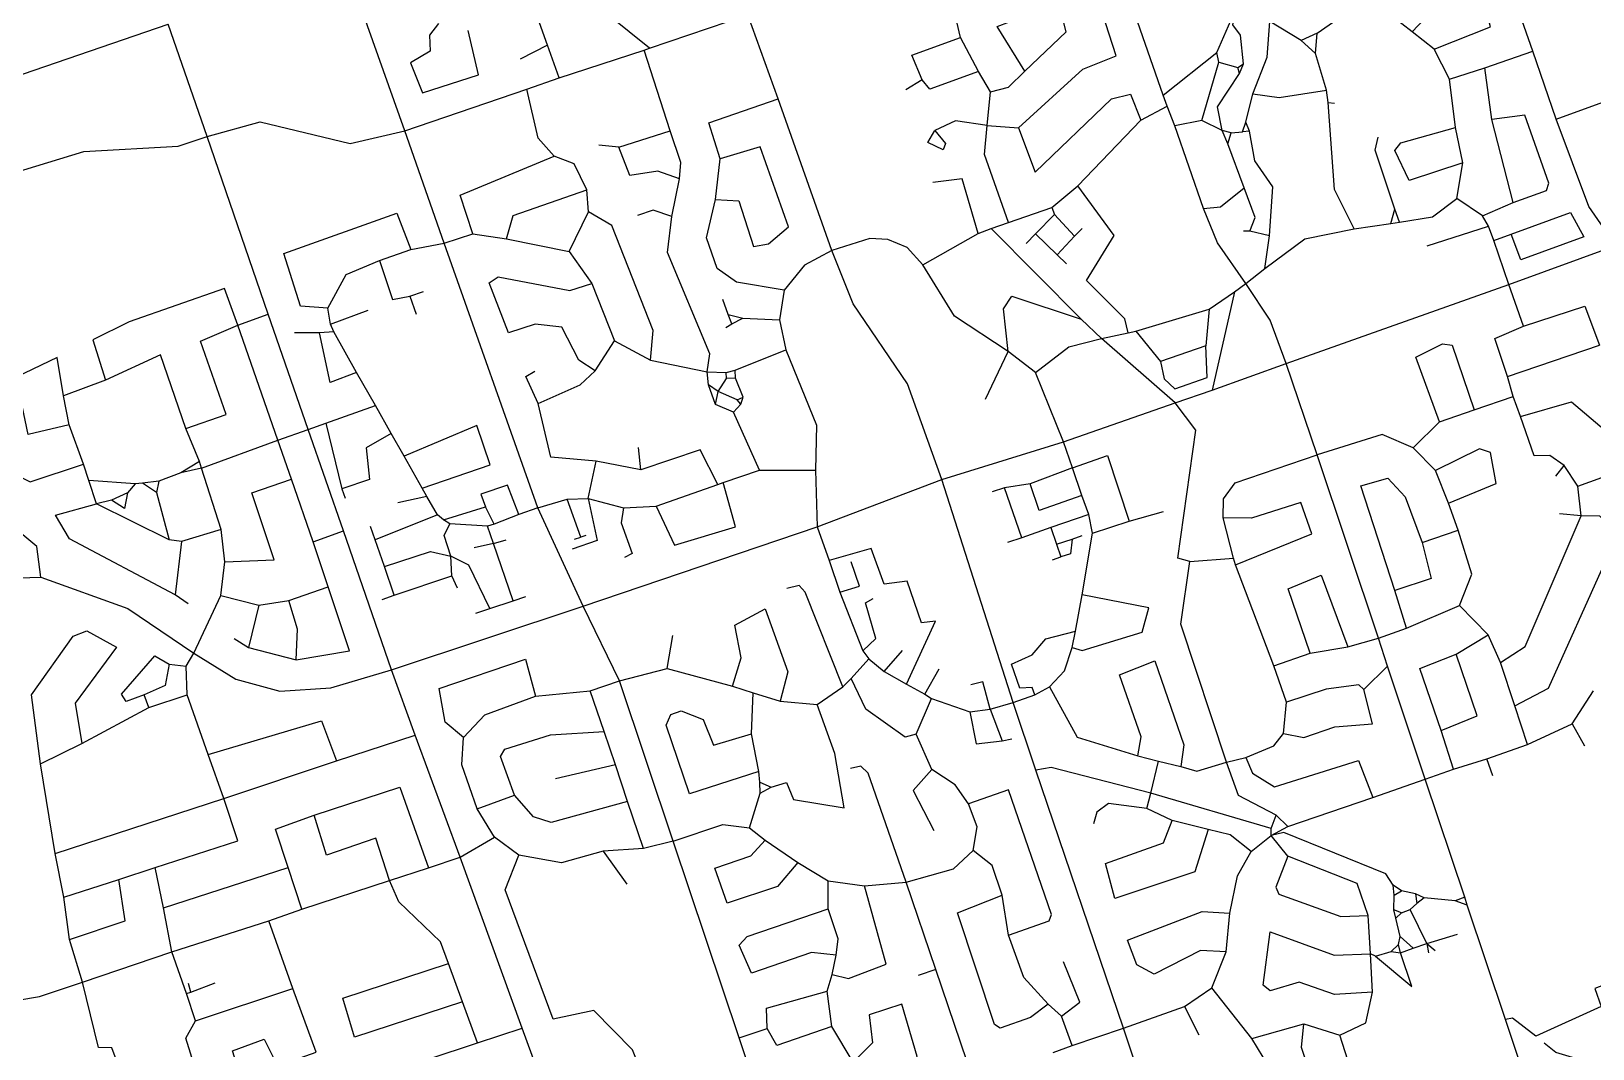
# Model space of a CAD drawing. Header units: metres. Extents: x 609554 to 651406, y 4826501 to 4857446.
# Drawn here: x 633423 to 636972, y 4849386 to 4851698 of the extents above; entities that cross this region are included whole.
import ezdxf

# ---------------------------------------------------------------- set-up
doc = ezdxf.new("R2010")
doc.units = ezdxf.units.M

msp = doc.modelspace()

# ---------------------------------------------------------------- linework, layer by layer
at = {"layer": 'ROADS'}
for points in [[(635534.8, 4851683.6), (635488.7, 4851881.8)], [(636835.4, 4851652.2), (636757.1, 4851877.5)], [(636346, 4851693.4), (636390.7, 4851724), (636397.3, 4851797.5), (636340.4, 4851850.6)], [(636561.9, 4851696.2), (636350.3, 4851860.7)], [(634272.3, 4851471.6), (634151.5, 4851812.5)], [(634828.5, 4851659), (634647.2, 4851805.6)], [(635681.2, 4851607.2), (635618.2, 4851708.1), (635758.7, 4851761.7)], [(635666.6, 4851478), (635813, 4851611.6), (635888.9, 4851642), (635840.9, 4851790.2)], [(635681.2, 4851607.2), (635775.3, 4851696), (635758.7, 4851761.7)], [(636611.4, 4851657.1), (636739.7, 4851707.5), (636721.9, 4851776.1), (636600.6, 4851737.9), (636561.9, 4851696.2)], [(634596.9, 4851665.7), (634567.3, 4851748.8)], [(634828.5, 4851659), (635052.2, 4851734.8)], [(635120.6, 4851544.1), (635052.2, 4851734.8)], [(635996, 4851552.5), (635932.2, 4851735.2)], [(636118, 4851649.7), (636160.2, 4851746)], [(636178.1, 4851623.4), (636171.5, 4851689), (636153.7, 4851712.5), (636160.2, 4851746)], [(636199.1, 4851555.4), (636231.9, 4851638.7), (636238.3, 4851720)], [(636309.1, 4851676.8), (636238.3, 4851720)], [(633295.9, 4851535), (633328, 4851574.6), (633734.4, 4851713.8)], [(633823.3, 4851458.5), (633734.4, 4851713.8)], [(634349.1, 4851715.1), (634328.1, 4851688.7), (634329.6, 4851652.7), (634285.5, 4851625.9), (634312.8, 4851557.4), (634440, 4851598.7), (634416.4, 4851699.3)], [(636346, 4851693.4), (636309.1, 4851676.8)], [(636341.7, 4851647.4), (636346, 4851693.4)], [(636611.4, 4851657.1), (636561.9, 4851696.2)], [(634596.9, 4851665.7), (634534.3, 4851634.4)], [(634623.1, 4851591.5), (634596.9, 4851665.7)], [(634623.1, 4851591.5), (634816.5, 4851655)], [(634816.5, 4851655), (634828.5, 4851659)], [(634875.4, 4851471.4), (634816.5, 4851655)], [(635447.8, 4851587), (635424.2, 4851643.6), (635534.8, 4851683.6)], [(635576.3, 4851606.3), (635534.8, 4851683.6)], [(635996, 4851552.5), (636118, 4851649.7)], [(636122.5, 4851627.7), (636118, 4851649.7)], [(636341.7, 4851647.4), (636309.1, 4851676.8)], [(636646.5, 4851588.8), (636611.4, 4851657.1)], [(636726.7, 4851614.2), (636835.4, 4851652.2)], [(636889.1, 4851498.1), (636835.4, 4851652.2)], [(636083.2, 4851495), (636122.5, 4851627.7)], [(636122.5, 4851627.7), (636165.4, 4851614.9)], [(636165.4, 4851614.9), (636178.1, 4851623.4)], [(636169.3, 4851601.8), (636165.4, 4851614.9)], [(636169.3, 4851601.8), (636178.1, 4851623.4)], [(636366.9, 4851564), (636341.7, 4851647.4)], [(636646.5, 4851588.8), (636726.7, 4851614.2)], [(636742.4, 4851496.8), (636726.7, 4851614.2)], [(634549.8, 4851566.4), (634623.1, 4851591.5)], [(635447.8, 4851587), (635410.6, 4851564.6)], [(635576.3, 4851606.3), (635465.1, 4851566.3), (635447.8, 4851587)], [(635603.1, 4851559.8), (635576.3, 4851606.3)], [(635603.1, 4851559.8), (635644.1, 4851570.6), (635681.2, 4851607.2)], [(636130, 4851472.1), (636119.1, 4851526.2), (636169.3, 4851601.8)], [(636660.2, 4851478.6), (636646.5, 4851588.8)], [(634272.3, 4851471.6), (634549.8, 4851566.4)], [(634611.9, 4851413.8), (634575.1, 4851455.1), (634549.8, 4851566.4)], [(634989, 4851407.7), (634962.9, 4851489.2), (635120.6, 4851544.1)], [(635242.5, 4851199.2), (635120.6, 4851544.1)], [(635596, 4851483.7), (635603.1, 4851559.8)], [(635666.6, 4851478), (635704.7, 4851377.6), (635878.6, 4851543.8), (635921.5, 4851554.6), (635944.8, 4851496)], [(636004.7, 4851527.1), (635996, 4851552.5)], [(636183.8, 4851491.3), (636199.1, 4851555.4)], [(636199.1, 4851555.4), (636259.4, 4851547.1), (636366.9, 4851564)], [(636370.8, 4851536.1), (636366.9, 4851564)], [(636889.1, 4851498.1), (637103.1, 4851575.8)], [(635944.8, 4851496), (636004.7, 4851527.1)], [(636022.1, 4851482.8), (636004.7, 4851527.1)], [(636370.8, 4851536.1), (636385.1, 4851534)], [(636429.7, 4851248.5), (636385.1, 4851337.8), (636370.8, 4851536.1)], [(636791.4, 4851308.5), (636867.2, 4851335.7), (636872.4, 4851352.8), (636817.5, 4851506.8), (636742.4, 4851496.8)], [(633823.3, 4851458.5), (633943.8, 4851491.7), (634148.5, 4851442.3), (634272.3, 4851471.6)], [(634361.9, 4851216.3), (634272.3, 4851471.6)], [(634758.5, 4851434.2), (634875.4, 4851471.4)], [(634896.3, 4851362.3), (634899.6, 4851399.6), (634875.4, 4851471.4)], [(635476.8, 4851472.5), (635501.1, 4851443), (635496, 4851427.9), (635460.7, 4851445.2), (635476.8, 4851472.5)], [(635596, 4851483.7), (635524, 4851494.4), (635476.8, 4851472.5)], [(635644.3, 4851263.5), (635589.9, 4851417.6), (635596, 4851483.7)], [(635596, 4851483.7), (635666.6, 4851478)], [(635801.7, 4851346.4), (635944.8, 4851496)], [(636083.2, 4851495), (636022.1, 4851482.8)], [(636087.6, 4851295.2), (636022.1, 4851482.8)], [(636130, 4851472.1), (636083.2, 4851495)], [(636142.6, 4851441.9), (636130, 4851472.1)], [(636150.3, 4851466.7), (636130, 4851472.1)], [(636176.1, 4851469), (636183.8, 4851491.3)], [(636191.8, 4851470.5), (636183.8, 4851491.3)], [(636676.5, 4851398.4), (636554.9, 4851358.8), (636522.3, 4851426.7), (636535.8, 4851444), (636660.2, 4851478.6)], [(636676.5, 4851398.4), (636660.2, 4851478.6)], [(636791.4, 4851308.5), (636742.4, 4851496.8)], [(637024.6, 4851210.6), (636963.1, 4851299.5), (636889.1, 4851498.1)], [(633379.2, 4851374.7), (633543, 4851424.4), (633757, 4851436.3), (633823.3, 4851458.5)], [(633961.9, 4851055.2), (633823.3, 4851458.5)], [(634758.5, 4851434.2), (634713.1, 4851438.6)], [(636142.6, 4851441.9), (636150.3, 4851466.7)], [(636179.5, 4851341.6), (636142.6, 4851441.9)], [(636150.3, 4851466.7), (636176.1, 4851469)], [(636191.8, 4851470.5), (636176.1, 4851469)], [(636237, 4851233.1), (636244.7, 4851344), (636204, 4851402.9), (636191.8, 4851470.5)], [(636522, 4851293.8), (636477.3, 4851427.5), (636484, 4851457.2)], [(634426.7, 4851237.4), (634398.1, 4851324.9), (634611.9, 4851413.8)], [(634686.3, 4851337.2), (634657.2, 4851396.6), (634611.9, 4851413.8)], [(634896.3, 4851362.3), (634847.7, 4851379.6), (634783.8, 4851370.3), (634758.5, 4851434.2)], [(634978.1, 4851315.4), (635031.7, 4851312.4), (635064.9, 4851209), (635098.8, 4851214.6), (635144.4, 4851253.5), (635079.8, 4851435.3), (634989, 4851407.7)], [(634978.1, 4851315.4), (634989, 4851407.7)], [(636663.2, 4851318), (636676.5, 4851398.4)], [(634503.4, 4851225.8), (634518.8, 4851279.1), (634686.3, 4851337.2)], [(634690.1, 4851287.2), (634686.3, 4851337.2)], [(634879.4, 4851277.1), (634896.3, 4851362.3)], [(635575, 4851238.3), (635538.7, 4851362.7), (635472.3, 4851354.3)], [(635742.4, 4851297.3), (635801.7, 4851346.4)], [(635916.4, 4851012.5), (635908.6, 4851044.3), (635821.3, 4851131.7), (635884.6, 4851233.9), (635801.7, 4851346.4)], [(636087.6, 4851295.2), (636125.9, 4851299.1), (636179.5, 4851341.6)], [(636192.8, 4851243.2), (636204.4, 4851274.9), (636179.5, 4851341.6)], [(633445.4, 4850457.8), (633435.8, 4850527.5), (633276.3, 4850659.6), (633207.2, 4850943.5), (633139.9, 4851321.8)], [(635134.5, 4851109.3), (635026.3, 4851127.3), (634982.5, 4851158.5), (634957.9, 4851228.1), (634978.1, 4851315.4)], [(635644.3, 4851263.5), (635742.4, 4851297.3)], [(635742.4, 4851297.3), (635748.4, 4851281)], [(636183.9, 4851124.3), (636118.9, 4851217.2), (636087.6, 4851295.2)], [(636513.4, 4851260.9), (636522, 4851293.8)], [(636532.7, 4851263.7), (636522, 4851293.8)], [(636532.7, 4851263.7), (636607.9, 4851276), (636663.2, 4851318)], [(636721.3, 4851278), (636663.2, 4851318)], [(636721.3, 4851278), (636791.4, 4851308.5)], [(634097.2, 4851068.4), (634035.4, 4851073.3), (633997.2, 4851192.6), (634254.5, 4851284.3), (634286, 4851201.9)], [(634645.8, 4851197.4), (634690.1, 4851287.2)], [(634830.3, 4850950.7), (634836.5, 4851017.9), (634742.6, 4851256.2), (634690.1, 4851287.2)], [(634879.4, 4851277.1), (634837, 4851291), (634801, 4851278.7)], [(634959.5, 4850924.3), (634965.5, 4850965.1), (634869.3, 4851194.7), (634879.4, 4851277.1)], [(635605.2, 4851249.5), (635644.3, 4851263.5)], [(635748.4, 4851281), (635705.5, 4851237.3)], [(635748.4, 4851281), (635794.5, 4851232.3)], [(636429.7, 4851248.5), (636513.4, 4851260.9)], [(636513.4, 4851260.9), (636532.7, 4851263.7)], [(636734.9, 4851254.5), (636721.3, 4851278)], [(636786.6, 4851236.8), (636921, 4851285.9), (636951.8, 4851230.6), (636808.2, 4851178.1), (636786.6, 4851236.8)], [(634361.9, 4851216.3), (634426.7, 4851237.4)], [(634426.7, 4851237.4), (634503.4, 4851225.8)], [(634503.4, 4851225.8), (634645.8, 4851197.4)], [(635449.6, 4851167), (635413.9, 4851206.4), (635370, 4851224.6), (635329.2, 4851226.8), (635242.5, 4851199.2)], [(635449.6, 4851167), (635575, 4851238.3)], [(635575, 4851238.3), (635605.2, 4851249.5)], [(635809.5, 4851043.6), (635605.2, 4851249.5)], [(635705.5, 4851237.3), (635684.1, 4851215.2)], [(635705.5, 4851237.3), (635754.7, 4851190.1)], [(635754.7, 4851190.1), (635794.5, 4851232.3)], [(635794.5, 4851232.3), (635811.6, 4851249.7)], [(636192.8, 4851243.2), (636178.3, 4851243.3)], [(636237, 4851233.1), (636192.8, 4851243.2)], [(636226.7, 4851158.7), (636317.9, 4851225.8), (636429.7, 4851248.5)], [(636226.7, 4851158.7), (636237, 4851233.1)], [(636595.5, 4851209.8), (636734.9, 4851254.5)], [(636746.9, 4851222), (636734.9, 4851254.5)], [(636746.9, 4851222), (636786.6, 4851236.8)], [(634215, 4851176.6), (634286, 4851201.9)], [(634286, 4851201.9), (634361.9, 4851216.3)], [(634575, 4850615), (634361.9, 4851216.3)], [(634645.8, 4851197.4), (634697, 4851124.3)], [(635242.5, 4851199.2), (635180.3, 4851166.1), (635134.5, 4851109.3)], [(635492.9, 4850679.7), (635415, 4850896.4), (635291, 4851078.1), (635242.5, 4851199.2)], [(635754.7, 4851190.1), (635775.7, 4851169.2)], [(636781, 4851122.2), (636746.9, 4851222)], [(636781, 4851122.2), (637024.6, 4851210.6)], [(634097.2, 4851068.4), (634139, 4851145.2), (634215, 4851176.6)], [(634215, 4851176.6), (634244.7, 4851088.1), (634283.9, 4851095.6)], [(635643.7, 4850970.5), (635521.3, 4851050.3), (635449.6, 4851167)], [(636183.9, 4851124.3), (636226.7, 4851158.7)], [(634705, 4850926.5), (634667.9, 4850950.8), (634629.2, 4851025.1), (634568.4, 4851032), (634507.9, 4851012.9), (634464, 4851126.1), (634484.4, 4851139.5), (634647.7, 4851108.4), (634697, 4851124.3)], [(634697, 4851124.3), (634749.2, 4850994.3)], [(636157.7, 4851105.5), (636183.9, 4851124.3)], [(636275, 4850943), (636239.1, 4851041.3), (636183.9, 4851124.3)], [(636275, 4850943), (636781, 4851122.2)], [(636814.4, 4851027.7), (636781, 4851122.2)], [(633892.5, 4851029.7), (633862.7, 4851113.3), (633645.7, 4851037.3), (633563.4, 4850996.4), (633592.3, 4850905.3)], [(634283.9, 4851095.6), (634314.7, 4851106.4)], [(634283.9, 4851095.6), (634297.8, 4851055.1)], [(635007.3, 4851054.2), (634994.8, 4851088.6)], [(635134.5, 4851109.3), (635123.7, 4851042.4)], [(635643.7, 4850970.5), (635633.1, 4851067.3), (635651.8, 4851096.1), (635809.5, 4851043.6)], [(636100.2, 4851066.2), (636157.7, 4851105.5)], [(636157.7, 4851105.5), (636107.2, 4850882)], [(633892.5, 4851029.7), (633961.9, 4851055.2)], [(634052.6, 4850792.6), (633961.9, 4851055.2)], [(634103.3, 4851032.5), (634097.2, 4851068.4)], [(634103.3, 4851032.5), (634189, 4851063.8)], [(635015.3, 4851032.7), (635007.3, 4851054.2)], [(635007.3, 4851054.2), (635040.3, 4851045.7)], [(635015.3, 4851032.7), (635040.3, 4851045.7)], [(635040.3, 4851045.7), (635123.7, 4851042.4)], [(635933.4, 4851016.2), (636100.2, 4851066.2)], [(636100.2, 4851066.2), (636093, 4850982.9)], [(636814.4, 4851027.7), (636954.1, 4851073.3), (636987.6, 4850984.9)], [(633775, 4850795.6), (633866.5, 4850826.8), (633807.7, 4850993.3), (633892.5, 4851029.7)], [(633984.1, 4850768.4), (633892.5, 4851029.7)], [(634078.5, 4851012.3), (634021.9, 4851012.8)], [(634110.9, 4851014.7), (634078.5, 4851012.3)], [(634162.5, 4850922.6), (634102.7, 4850899.8), (634078.5, 4851012.3)], [(634110.9, 4851014.7), (634103.3, 4851032.5)], [(634162.5, 4850922.6), (634110.9, 4851014.7)], [(635002, 4851024.8), (635015.3, 4851032.7)], [(635123.7, 4851042.4), (635138.2, 4850974.3)], [(635855.4, 4850999.5), (635809.5, 4851043.6)], [(635855.4, 4850999.5), (635916.4, 4851012.5)], [(635916.4, 4851012.5), (635933.4, 4851016.2)], [(635933.4, 4851016.2), (635989.6, 4850947.8)], [(636778.3, 4850913.1), (636749.4, 4850999.6), (636814.4, 4851027.7)], [(634705, 4850926.5), (634749.2, 4850994.3)], [(634749.2, 4850994.3), (634830.3, 4850950.7)], [(635023.4, 4850927.8), (635138.2, 4850974.3)], [(635138.2, 4850974.3), (635207.7, 4850802.6), (635205.4, 4850700.4)], [(635705.2, 4850922.6), (635781.2, 4850981), (635855.4, 4850999.5)], [(636023.3, 4850853.2), (635855.4, 4850999.5)], [(636093, 4850982.9), (635989.6, 4850947.8)], [(635989.6, 4850947.8), (635998.3, 4850908.1), (636021.9, 4850885.3), (636095.7, 4850910.8), (636093, 4850982.9)], [(636623.6, 4850810.3), (636569.9, 4850957.3), (636630.4, 4850987.4), (636652.6, 4850984.8), (636702.1, 4850837.7)], [(636778.3, 4850913.1), (636987.6, 4850984.9)], [(633496.5, 4850869.6), (633482, 4850956.4), (633389.3, 4850911.6)], [(633775, 4850795.6), (633717.4, 4850962.6), (633592.3, 4850905.3)], [(634830.3, 4850950.7), (634959.5, 4850924.3)], [(635592, 4850861.6), (635643.7, 4850970.5)], [(635705.2, 4850922.6), (635643.7, 4850970.5)], [(636107.2, 4850882), (636275, 4850943)], [(636345.5, 4850735.2), (636275, 4850943)], [(633389.3, 4850911.6), (633302.9, 4850869.5), (633336.4, 4850716.6), (633420.8, 4850673.8), (633541.8, 4850714.4)], [(633509.6, 4850803.8), (633416.1, 4850781.7), (633389.3, 4850911.6)], [(633592.3, 4850905.3), (633496.5, 4850869.6)], [(634205.9, 4850847.2), (634162.5, 4850922.6)], [(634575.7, 4850852.1), (634547, 4850913.6), (634567.6, 4850925.3)], [(634575.7, 4850852.1), (634670.5, 4850894.8), (634705, 4850926.5)], [(634962.2, 4850894.3), (634959.5, 4850924.3)], [(634959.5, 4850924.3), (635002.9, 4850922.8)], [(634984.7, 4850879), (635003.7, 4850908.6)], [(635002.9, 4850922.8), (635023.4, 4850927.8)], [(635003.7, 4850908.6), (635002.9, 4850922.8)], [(635024.1, 4850909.4), (635003.7, 4850908.6)], [(635024.1, 4850909.4), (635023.4, 4850927.8)], [(635041.2, 4850866.4), (635024.1, 4850909.4)], [(635769, 4850764.8), (635705.2, 4850922.6)], [(636791.3, 4850868.3), (636778.3, 4850913.1)], [(633509.6, 4850803.8), (633496.5, 4850869.6)], [(634984.7, 4850879), (634962.2, 4850894.3)], [(634978.2, 4850849.4), (634962.2, 4850894.3)], [(634978.2, 4850849.4), (634984.7, 4850879)], [(635027.6, 4850860.3), (634984.7, 4850879)], [(636023.3, 4850853.2), (636107.2, 4850882)], [(636702.1, 4850837.7), (636791.3, 4850868.3)], [(636807.9, 4850822.6), (636791.3, 4850868.3)], [(634092.7, 4850807.2), (634205.9, 4850847.2)], [(634241.2, 4850783.8), (634205.9, 4850847.2)], [(634707, 4850721.2), (634603.8, 4850730.1), (634575.7, 4850852.1)], [(635019.5, 4850832.4), (634978.2, 4850849.4)], [(635019.5, 4850832.4), (635035.7, 4850850.6)], [(635078.3, 4850700.3), (635019.5, 4850832.4)], [(635027.6, 4850860.3), (635041.2, 4850866.4)], [(635035.7, 4850850.6), (635027.6, 4850860.3)], [(635035.7, 4850850.6), (635041.2, 4850866.4)], [(635769, 4850764.8), (636023.3, 4850853.2)], [(636056.1, 4850493.5), (636029, 4850500.5), (636069.7, 4850791.6), (636023.3, 4850853.2)], [(636623.6, 4850810.3), (636702.1, 4850837.7)], [(636807.9, 4850822.6), (636923.4, 4850855.7), (636998, 4850793.1), (637090.4, 4850820.7)], [(633541.8, 4850714.4), (633509.6, 4850803.8)], [(634052.6, 4850792.6), (634092.7, 4850807.2)], [(634092.7, 4850807.2), (634129.5, 4850658.5)], [(634311.5, 4850659.6), (634466.3, 4850712.7), (634436.1, 4850801.7), (634270.5, 4850732.3)], [(636564.1, 4850751.2), (636623.6, 4850810.3)], [(636907.1, 4850711.4), (636874.2, 4850733.8), (636838.9, 4850733.2), (636807.9, 4850822.6)], [(633805.5, 4850720.2), (633775, 4850795.6)], [(633810.1, 4850705.3), (633984.1, 4850768.4)], [(633984.1, 4850768.4), (634052.6, 4850792.6)], [(634014.7, 4850679.9), (633984.1, 4850768.4)], [(634132.9, 4850562.6), (634052.6, 4850792.6)], [(634241.2, 4850783.8), (634184.8, 4850751.3), (634192.4, 4850679.7), (634129.5, 4850658.5)], [(634270.5, 4850732.3), (634241.2, 4850783.8)], [(635492.9, 4850679.7), (635769, 4850764.8)], [(635789.5, 4850705.7), (635769, 4850764.8)], [(636564.1, 4850751.2), (636493.1, 4850781.9), (636345.5, 4850735.2)], [(634311.5, 4850659.6), (634270.5, 4850732.3)], [(634808.6, 4850701.7), (634803.1, 4850752.4)], [(634983.6, 4850668.4), (634943.6, 4850746.8), (634808.6, 4850701.7)], [(635789.5, 4850705.7), (635869.5, 4850733.7), (635918.6, 4850584.9)], [(636132.3, 4850592.3), (636132.8, 4850635.4), (636159.3, 4850671.8), (636345.5, 4850735.2)], [(636485.1, 4850318.7), (636345.5, 4850735.2)], [(636614.8, 4850700), (636564.1, 4850751.2)], [(636644, 4850626), (636752.4, 4850670.6), (636739.9, 4850740.4), (636714.7, 4850748.9), (636614.8, 4850700)], [(636937.9, 4850664), (637120.6, 4850730.3)], [(633554.4, 4850677.2), (633541.8, 4850714.4)], [(633763.6, 4850694.3), (633713.6, 4850675.5)], [(633805.5, 4850720.2), (633763.6, 4850694.3)], [(633810.1, 4850705.3), (633763.6, 4850694.3)], [(633810.1, 4850705.3), (633805.5, 4850720.2)], [(633855.2, 4850566), (633810.1, 4850705.3)], [(634688.8, 4850636.2), (634707, 4850721.2)], [(634808.6, 4850701.7), (634707, 4850721.2)], [(634995.9, 4850672.4), (635078.3, 4850700.3)], [(635078.3, 4850700.3), (635205.4, 4850700.4)], [(635205.4, 4850700.4), (635209.6, 4850571.6)], [(635789.5, 4850705.7), (635693.7, 4850669.4)], [(635811, 4850642.9), (635789.5, 4850705.7)], [(636644, 4850626), (636614.8, 4850700)], [(636888.1, 4850687.2), (636907.1, 4850711.4)], [(636937.9, 4850664), (636907.1, 4850711.4)], [(633571.8, 4850624.4), (633554.4, 4850677.2)], [(633659.5, 4850669.7), (633554.4, 4850677.2)], [(633659.5, 4850669.7), (633642.2, 4850649.3)], [(633676.1, 4850671.2), (633659.5, 4850669.7)], [(633713.6, 4850675.5), (633676.1, 4850671.2)], [(633707.9, 4850650), (633676.1, 4850671.2)], [(633713.6, 4850675.5), (633707.9, 4850650)], [(633863.1, 4850492.2), (633975.1, 4850497.2), (633924.8, 4850648.9), (634014.7, 4850679.9)], [(634063.8, 4850537.8), (634014.7, 4850679.9)], [(634129.5, 4850658.5), (634136.8, 4850637.1)], [(634322.1, 4850640.7), (634311.5, 4850659.6)], [(634531.7, 4850599.7), (634505.7, 4850666.7), (634445.4, 4850646.1), (634455.9, 4850617.3)], [(634843.7, 4850619.2), (634885.4, 4850530.2), (635023.5, 4850572), (634995.9, 4850672.4)], [(634843.7, 4850619.2), (634983.6, 4850668.4)], [(634983.6, 4850668.4), (634995.9, 4850672.4)], [(635209.6, 4850571.6), (635492.9, 4850679.7)], [(635654.8, 4850172.6), (635492.9, 4850679.7)], [(635635, 4850660.3), (635607.3, 4850651.5)], [(635693.7, 4850669.4), (635635, 4850660.3)], [(635674.2, 4850546.8), (635635, 4850660.3)], [(635811, 4850642.9), (635714, 4850608.8), (635693.7, 4850669.4)], [(636521.9, 4850427.4), (636445, 4850665), (636506.1, 4850682.1), (636545.8, 4850639.8), (636584.5, 4850536.5)], [(636945.6, 4850597.1), (636937.9, 4850664)], [(633750.2, 4850417.1), (633510, 4850544.8), (633478.6, 4850598.2), (633571.8, 4850624.4)], [(633605.7, 4850632.1), (633571.8, 4850624.4)], [(633737, 4850542.1), (633571.8, 4850624.4)], [(633642.2, 4850649.3), (633605.7, 4850632.1)], [(633642.2, 4850649.3), (633635.7, 4850613.2), (633605.7, 4850632.1)], [(633707.9, 4850650), (633737, 4850542.1)], [(634322.1, 4850640.7), (634256.7, 4850626.3)], [(634346.7, 4850599.4), (634322.1, 4850640.7)], [(634575, 4850615), (634641.3, 4850635.1)], [(634641.3, 4850635.1), (634688.8, 4850636.2)], [(634672.5, 4850548.7), (634641.3, 4850635.1)], [(634688.8, 4850636.2), (634709.5, 4850540.8), (634652.7, 4850521.5)], [(634688.8, 4850636.2), (634769.4, 4850615)], [(635826.4, 4850600.1), (635811, 4850642.9)], [(636160.1, 4850485.8), (636333.9, 4850556), (636308.3, 4850627.5), (636196.3, 4850591.5), (636132.3, 4850592.3)], [(636666.3, 4850564), (636644, 4850626)], [(634346.7, 4850599.4), (634204.7, 4850542)], [(634360.1, 4850587.5), (634346.7, 4850599.4)], [(634360.1, 4850587.5), (634455.9, 4850617.3)], [(634374.7, 4850579), (634360.1, 4850587.5)], [(634475.1, 4850578.3), (634455.9, 4850617.3)], [(634531.7, 4850599.7), (634475.1, 4850578.3)], [(634575, 4850615), (634531.7, 4850599.7)], [(634677.5, 4850391.9), (634575, 4850615)], [(634769.4, 4850615), (634764, 4850581.3), (634788.9, 4850511.6), (634771.6, 4850502.3)], [(634769.4, 4850615), (634843.7, 4850619.2)], [(635826.4, 4850600.1), (635740.3, 4850570.1)], [(635835.1, 4850557.7), (635826.4, 4850600.1)], [(635835.1, 4850557.7), (635918.6, 4850584.9)], [(635918.6, 4850584.9), (635996.7, 4850606.4)], [(636155.8, 4850500.5), (636132.3, 4850592.3)], [(636762, 4850263.7), (636818.2, 4850299.7), (636945.6, 4850597.1)], [(636945.6, 4850597.1), (636896.4, 4850601.2)], [(637044.8, 4850544.1), (636987.8, 4850595.9), (636945.6, 4850597.1)], [(633855.2, 4850566), (633765, 4850538.4)], [(633863.1, 4850492.2), (633855.2, 4850566)], [(634063.8, 4850537.8), (634132.9, 4850562.6)], [(634242.3, 4850247), (634132.9, 4850562.6)], [(634204.7, 4850542), (634194.2, 4850572.8)], [(634376.7, 4850505.5), (634361.8, 4850552.2), (634374.7, 4850579)], [(634460.4, 4850573.6), (634374.7, 4850579)], [(634475.1, 4850578.3), (634460.4, 4850573.6)], [(634473.5, 4850534.3), (634460.4, 4850573.6)], [(634658.1, 4850543.5), (634672.5, 4850548.7)], [(634683.9, 4850552.2), (634672.5, 4850548.7)], [(634677.5, 4850391.9), (635209.6, 4850571.6)], [(635209.6, 4850571.6), (635236.6, 4850495.5)], [(635740.3, 4850570.1), (635674.2, 4850546.8)], [(635740.3, 4850570.1), (635753, 4850532.5)], [(635789, 4850543.6), (635812, 4850552.1)], [(635811.8, 4850417.8), (635835.1, 4850557.7)], [(636584.5, 4850536.5), (636666.3, 4850564)], [(636669.2, 4850393.1), (636697.3, 4850464.6), (636666.3, 4850564)], [(633765, 4850538.4), (633737, 4850542.1)], [(633765, 4850538.4), (633750.2, 4850417.1)], [(634098.5, 4850435.4), (634063.8, 4850537.8)], [(634226.5, 4850482.1), (634204.7, 4850542)], [(634226.5, 4850482.1), (634330.4, 4850515.6), (634376.7, 4850505.5)], [(634473.5, 4850534.3), (634429.6, 4850524.5)], [(634473.5, 4850534.3), (634502.4, 4850542.1)], [(634518.8, 4850403.8), (634473.5, 4850534.3)], [(635412.7, 4850214.2), (635478, 4850357.4), (635446.8, 4850353.8), (635413.7, 4850448.1), (635361.5, 4850441.9), (635331.8, 4850522.3), (635236.6, 4850495.5)], [(635674.2, 4850546.8), (635641.6, 4850536.4)], [(635753, 4850532.5), (635789, 4850543.6)], [(635753, 4850532.5), (635763.3, 4850503.4)], [(635789, 4850543.6), (635785, 4850510.6), (635763.3, 4850503.4)], [(636584.5, 4850536.5), (636605, 4850454.9), (636521.9, 4850427.4)], [(636794.6, 4850165.3), (636871.1, 4850205.7), (636999.2, 4850490), (637044.8, 4850544.1)], [(633854.5, 4850416), (633863.1, 4850492.2)], [(634247.9, 4850416.4), (634226.5, 4850482.1)], [(634465.4, 4850386.1), (634418, 4850484.7), (634376.7, 4850505.5)], [(634379.4, 4850460.7), (634376.7, 4850505.5)], [(635236.6, 4850495.5), (635261.1, 4850423.6)], [(635261.1, 4850423.6), (635305.5, 4850436.9), (635286.8, 4850492.4)], [(635744.2, 4850496.9), (635763.3, 4850503.4)], [(636139.7, 4850037.6), (636035.8, 4850351), (636056.1, 4850493.5)], [(636056.1, 4850493.5), (636155.8, 4850500.5)], [(636160.1, 4850485.8), (636155.8, 4850500.5)], [(636247.4, 4850256.4), (636160.1, 4850485.8)], [(632710.2, 4850274.6), (633244.4, 4850451.6), (633445.4, 4850457.8)], [(633445.4, 4850457.8), (633643, 4850386.2), (633793.2, 4850284.9)], [(634247.9, 4850416.4), (634379.4, 4850460.7)], [(634391.9, 4850432.4), (634379.4, 4850460.7)], [(636330, 4850284.9), (636279.6, 4850431), (636354.9, 4850462.4), (636415.3, 4850299.4)], [(633780.3, 4850396.7), (633750.2, 4850417.1)], [(633793.2, 4850284.9), (633854.5, 4850416)], [(633854.5, 4850416), (633940.7, 4850393.6)], [(634008.5, 4850404.8), (634098.5, 4850435.4)], [(634025.5, 4850270.1), (634147, 4850290), (634098.5, 4850435.4)], [(634221.1, 4850406.5), (634247.9, 4850416.4)], [(634518.8, 4850403.8), (634547.1, 4850413.4)], [(635267.8, 4850208.3), (635182, 4850423.8), (635168.8, 4850438.5), (635140.3, 4850432.1)], [(635261.1, 4850423.6), (635313.2, 4850290)], [(635313.2, 4850290), (635342.9, 4850318.1), (635319.2, 4850399.5), (635336.9, 4850408.9)], [(635789.1, 4850297.8), (635812, 4850290.8), (635947.7, 4850332.8), (635962.9, 4850387.9), (635811.8, 4850417.8)], [(635796.1, 4850334.8), (635811.8, 4850417.8)], [(636548.7, 4850341.9), (636521.9, 4850427.4)], [(633940.7, 4850393.6), (633917, 4850298.1)], [(633940.7, 4850393.6), (634008.5, 4850404.8)], [(634025.5, 4850270.1), (634028.3, 4850339.2), (634008.5, 4850404.8)], [(634242.3, 4850247), (634677.5, 4850391.9)], [(634433.6, 4850375.5), (634465.4, 4850386.1)], [(634465.4, 4850386.1), (634518.8, 4850403.8)], [(634760.5, 4850222.4), (634677.5, 4850391.9)], [(635017, 4850210.1), (635036.7, 4850274.4), (635022.1, 4850348.2), (635091.1, 4850385.4), (635143, 4850242.4), (635125.4, 4850176)], [(636548.7, 4850341.9), (636669.2, 4850393.1)], [(636734.2, 4850326.2), (636669.2, 4850393.1)], [(636485.1, 4850318.7), (636548.7, 4850341.9)], [(633444.8, 4850033.4), (633424.1, 4850190.2), (633519, 4850323.9), (633549.4, 4850335.5), (633617.2, 4850298.7), (633523.4, 4850171), (633538.7, 4850079.4)], [(633884.2, 4850318.5), (633917, 4850298.1)], [(634868.8, 4850250.4), (634881.1, 4850325.1)], [(635704.2, 4850190.3), (635698.3, 4850207.1), (635670, 4850205.5), (635651.1, 4850259.6), (635698.3, 4850281.5), (635729.2, 4850317.6), (635796.1, 4850334.8)], [(635789.1, 4850297.8), (635796.1, 4850334.8)], [(636415.3, 4850299.4), (636485.1, 4850318.7)], [(636505.2, 4850255.7), (636485.1, 4850318.7)], [(636661.7, 4850282.9), (636734.2, 4850326.2)], [(636762, 4850263.7), (636734.2, 4850326.2)], [(633679.8, 4850190.3), (633639.4, 4850175.1), (633628.2, 4850191.8), (633704, 4850279.2), (633736.9, 4850260)], [(633775.2, 4850255.3), (633793.2, 4850284.9)], [(633793.2, 4850284.9), (633888.6, 4850225.6), (633988.6, 4850198.4), (634104.4, 4850206.5), (634242.3, 4850247)], [(633917, 4850298.1), (634025.5, 4850270.1)], [(634405.4, 4850093), (634364.3, 4850128.2), (634350.3, 4850205), (634546.6, 4850271.5), (634569.5, 4850186.9)], [(635286.7, 4850227.6), (635327.1, 4850272.2)], [(635313.2, 4850290), (635327.1, 4850272.2)], [(635327.1, 4850272.2), (635361.8, 4850243.5)], [(635361.8, 4850243.5), (635403, 4850291.3)], [(635737.5, 4850208.1), (635771.4, 4850244.5), (635789.1, 4850297.8)], [(635938, 4850051.8), (635945.8, 4850094.9), (635896.7, 4850236), (635976.7, 4850267.5), (636042.6, 4850076.7), (636035.5, 4850027.5)], [(636247.4, 4850256.4), (636330, 4850284.9)], [(636330, 4850284.9), (636415.3, 4850299.4)], [(636627.2, 4850109.3), (636579.2, 4850250.4), (636661.7, 4850282.9)], [(636627.2, 4850109.3), (636709.1, 4850142.8), (636661.7, 4850282.9)], [(633736.9, 4850260), (633728.1, 4850211.6), (633679.8, 4850190.3)], [(633736.9, 4850260), (633775.2, 4850255.3)], [(633778.1, 4850190.5), (633775.2, 4850255.3)], [(634295.6, 4850099), (634242.3, 4850247)], [(634760.5, 4850222.4), (634868.8, 4850250.4)], [(634868.8, 4850250.4), (635017, 4850210.1)], [(635361.8, 4850243.5), (635412.7, 4850214.2)], [(635453.8, 4850191.6), (635486.4, 4850249.3)], [(636275.6, 4850173.9), (636247.4, 4850256.4)], [(636505.2, 4850255.7), (636451.4, 4850202.1)], [(636591, 4849998.6), (636505.2, 4850255.7)], [(636794.6, 4850165.3), (636762, 4850263.7)], [(634569.5, 4850186.9), (634693.8, 4850199.2)], [(634693.8, 4850199.2), (634760.5, 4850222.4)], [(634725.5, 4850106.8), (634693.8, 4850199.2)], [(634882.3, 4849857.6), (634760.5, 4850222.4)], [(635017, 4850210.1), (635063.8, 4850194.9)], [(635060, 4850101.8), (635063.8, 4850194.9)], [(635063.8, 4850194.9), (635125.4, 4850176)], [(635209.4, 4850168.3), (635267.8, 4850208.3)], [(635267.8, 4850208.3), (635286.7, 4850227.6)], [(635434.4, 4850101.3), (635409.2, 4850094), (635320.2, 4850157.7), (635286.7, 4850227.6)], [(635412.7, 4850214.2), (635453.8, 4850191.6)], [(635602.5, 4850157.9), (635585.9, 4850219.8), (635558.5, 4850212.8)], [(635704.2, 4850190.3), (635737.5, 4850208.1)], [(635737.5, 4850208.1), (635800.5, 4850094.3), (635938, 4850051.8)], [(636269, 4850102.8), (636315.4, 4850093.6), (636386, 4850117.9), (636471.7, 4850124.5), (636451.4, 4850202.1)], [(636451.4, 4850202.1), (636440.1, 4850212.9), (636366.2, 4850203.5), (636275.6, 4850173.9)], [(636925.5, 4850124.7), (636973.3, 4850199.6)], [(633538.7, 4850079.4), (633690.6, 4850161.6)], [(633690.6, 4850161.6), (633679.8, 4850190.3)], [(633690.6, 4850161.6), (633778.1, 4850190.5)], [(633825.6, 4850054.5), (633778.1, 4850190.5)], [(634405.4, 4850093), (634454, 4850144.9), (634569.5, 4850186.9)], [(635104.6, 4849980.9), (635139.7, 4849991.1), (635156, 4849952.8), (635271.1, 4849933.9), (635249.8, 4850057.2), (635209.4, 4850168.3)], [(635125.4, 4850176), (635209.4, 4850168.3)], [(635434.4, 4850101.3), (635469.1, 4850182.3)], [(635453.8, 4850191.6), (635469.1, 4850182.3)], [(635469.1, 4850182.3), (635556.6, 4850151.8)], [(635602.5, 4850157.9), (635654.8, 4850172.6)], [(635654.8, 4850172.6), (635704.2, 4850190.3)], [(635706.3, 4850019.4), (635654.8, 4850172.6)], [(636269, 4850102.8), (636275.6, 4850173.9)], [(636823.8, 4850077.8), (636794.6, 4850165.3)], [(633825.6, 4850054.5), (634083, 4850131), (634117.1, 4850040.7)], [(635077.2, 4850016.1), (634919.5, 4849965.3), (634866.4, 4850121.3), (634876.7, 4850145.5), (634900.7, 4850153.9), (634950.7, 4850133.9), (634974.2, 4850076.3), (635060, 4850101.8)], [(635556.6, 4850151.8), (635602.5, 4850157.9)], [(635556.6, 4850151.8), (635570.5, 4850078.6), (635629.6, 4850085.7)], [(635602.5, 4850157.9), (635629.6, 4850085.7)], [(636823.8, 4850077.8), (636925.5, 4850124.7)], [(636925.5, 4850124.7), (636953.5, 4850074.2)], [(634117.1, 4850040.7), (634295.6, 4850099)], [(634397.9, 4849821.8), (634295.6, 4850099)], [(634437, 4849931.5), (634401.8, 4850030.9), (634405.4, 4850093)], [(634521.4, 4849962.1), (634490.1, 4850050.5), (634499.8, 4850066.7), (634603.7, 4850099.6), (634725.5, 4850106.8)], [(634750.9, 4850031.2), (634725.5, 4850106.8)], [(635077.2, 4850016.1), (635060, 4850101.8)], [(635469.9, 4850020.3), (635434.4, 4850101.3)], [(635629.6, 4850085.7), (635651.6, 4850090.3)], [(636183.8, 4850048.2), (636247.2, 4850074.4), (636269, 4850102.8)], [(636655.7, 4850021.8), (636627.2, 4850109.3)], [(633444.8, 4850033.4), (633538.7, 4850079.4)], [(633861.2, 4849955.1), (633825.6, 4850054.5)], [(635938, 4850051.8), (635985, 4850039.6)], [(636731.2, 4850045.1), (636823.8, 4850077.8)], [(633477.9, 4849830.2), (633444.8, 4850033.4)], [(633861.2, 4849955.1), (634117.1, 4850040.7)], [(634750.9, 4850031.2), (634614.4, 4849999.8)], [(634778.5, 4849947.7), (634750.9, 4850031.2)], [(635411.7, 4849764.4), (635325.5, 4850012.6), (635308.5, 4850028.6), (635285.4, 4850023.3)], [(635469.9, 4850020.3), (635427.4, 4849973.3), (635474.2, 4849882.3)], [(635553, 4849942.8), (635522.9, 4849986.2), (635469.9, 4850020.3)], [(635967.5, 4849966.7), (635741.5, 4850025.2), (635706.3, 4850019.4)], [(635905.7, 4849433.1), (635706.3, 4850019.4)], [(635967.5, 4849966.7), (635985, 4850039.6)], [(635985, 4850039.6), (636035.5, 4850027.5)], [(636035.5, 4850027.5), (636072, 4850017.2), (636139.7, 4850037.6)], [(636139.7, 4850037.6), (636183.8, 4850048.2)], [(636252.5, 4849916.8), (636167.1, 4849961.3), (636139.7, 4850037.6)], [(636183.8, 4850048.2), (636198.5, 4850012.5), (636248.7, 4849981.4), (636439.6, 4850040.9), (636472.2, 4849957.4)], [(636591, 4849998.6), (636655.7, 4850021.8)], [(636655.7, 4850021.8), (636731.2, 4850045.1)], [(636745.1, 4850006.4), (636731.2, 4850045.1)], [(634066.3, 4849916.8), (634260.7, 4849980.7), (634326.2, 4849797.5)], [(635079.2, 4849991.6), (635077.2, 4850016.1)], [(635079.6, 4849966.8), (635079.2, 4849991.6)], [(635079.2, 4849991.6), (635104.6, 4849980.9)], [(635079.6, 4849966.8), (635104.6, 4849980.9)], [(636472.2, 4849957.4), (636591, 4849998.6)], [(636680.9, 4849730.5), (636591, 4849998.6)], [(633477.9, 4849830.2), (633861.2, 4849955.1)], [(633705.3, 4849798.3), (633893.2, 4849858.7), (633861.2, 4849955.1)], [(634437, 4849931.5), (634521.4, 4849962.1)], [(634778.5, 4849947.7), (634605.1, 4849900.6), (634564.6, 4849912.8), (634521.4, 4849962.1)], [(634814.4, 4849841.4), (634778.5, 4849947.7)], [(635055.8, 4849887.8), (635079.6, 4849966.8)], [(635644.1, 4849644.4), (635736.8, 4849677.1), (635741.9, 4849691.2), (635644.2, 4849974.4), (635553, 4849942.8)], [(635958.8, 4849932.1), (635967.5, 4849966.7)], [(636240.8, 4849886.6), (635967.5, 4849966.7)], [(636278.7, 4849891), (636472.2, 4849957.4)], [(634007.2, 4849797.7), (633978.1, 4849885.2), (634066.3, 4849916.8)], [(634237.9, 4849768.9), (634206.6, 4849864.4), (634094.1, 4849826.3), (634066.3, 4849916.8)], [(634476.3, 4849867.2), (634437, 4849931.5)], [(635563.6, 4849837), (635573.1, 4849890.1), (635553, 4849942.8)], [(635958.8, 4849932.1), (635871.7, 4849943.8), (635844.7, 4849923.8), (635837.7, 4849896.9)], [(636016.5, 4849905.2), (635958.8, 4849932.1)], [(636240.8, 4849886.6), (636252.5, 4849916.8)], [(636278.7, 4849891), (636252.5, 4849916.8)], [(634882.3, 4849857.6), (634995.4, 4849895.7), (635055.8, 4849887.8)], [(635055.8, 4849887.8), (635091.1, 4849860.4)], [(636098, 4849884.7), (636068, 4849788.1), (635885.9, 4849727.8), (635864.3, 4849807.4), (635996.7, 4849853.8), (636016.5, 4849905.2)], [(636098, 4849884.7), (636016.5, 4849905.2)], [(636195.4, 4849834.4), (636148, 4849872.6), (636098, 4849884.7)], [(636241, 4849870.9), (636240.8, 4849886.6)], [(636241, 4849870.9), (636278.7, 4849891)], [(636518.3, 4849758.2), (636501.7, 4849783.5), (636269.9, 4849877.9), (636241, 4849870.9)], [(634397.9, 4849821.8), (634476.3, 4849867.2)], [(634531.4, 4849826.2), (634476.3, 4849867.2)], [(634814.4, 4849841.4), (634723.2, 4849834.8)], [(634882.3, 4849857.6), (634814.4, 4849841.4)], [(635032.3, 4849411.3), (634882.3, 4849857.6)], [(635165.6, 4849809.7), (635119.5, 4849754.9), (635004.9, 4849716.8), (634976.7, 4849796.3), (635058.8, 4849824.8), (635091.1, 4849860.4)], [(635091.1, 4849860.4), (635165.6, 4849809.7)], [(636195.4, 4849834.4), (636241, 4849870.9)], [(636279.2, 4849823.9), (636241, 4849870.9)], [(633497.6, 4849730.5), (633477.9, 4849830.2)], [(634326.2, 4849797.5), (634397.9, 4849821.8)], [(634538.8, 4849433.3), (634397.9, 4849821.8)], [(634808.4, 4849337.2), (634789.6, 4849383.9), (634702.1, 4849473.3), (634609.4, 4849453.6), (634500.5, 4849747.7), (634531.4, 4849826.2)], [(634723.2, 4849834.8), (634628.6, 4849809), (634531.4, 4849826.2)], [(634723.2, 4849834.8), (634777.1, 4849760.4)], [(635165.6, 4849809.7), (635234.5, 4849768)], [(635411.7, 4849764.4), (635518.9, 4849795.1), (635563.6, 4849837)], [(635629.6, 4849735.1), (635607, 4849802.7), (635563.6, 4849837)], [(636147.1, 4849694.5), (636164.9, 4849778.9), (636195.4, 4849834.4)], [(636279.2, 4849823.9), (636251.7, 4849753.4), (636258.6, 4849737.6), (636399.4, 4849687.1), (636461.8, 4849689.3)], [(636461.8, 4849689.3), (636436.8, 4849761.8), (636279.2, 4849823.9)], [(633497.6, 4849730.5), (633622.1, 4849770.8)], [(633510, 4849634.7), (633636.5, 4849677), (633622.1, 4849770.8)], [(633622.1, 4849770.8), (633705.3, 4849798.3)], [(633723.8, 4849706.6), (633705.3, 4849798.3)], [(633723.8, 4849706.6), (634007.2, 4849797.7)], [(634038.6, 4849703.3), (634007.2, 4849797.7)], [(634038.6, 4849703.3), (634237.9, 4849768.9)], [(634237.9, 4849768.9), (634326.2, 4849797.5)], [(634371.8, 4849580.3), (634353.1, 4849629), (634258.5, 4849720.3), (634237.9, 4849768.9)], [(635234.4, 4849704), (635234.5, 4849768)], [(635234.5, 4849768), (635317.2, 4849756.5)], [(635243.5, 4849555.1), (635280.4, 4849545.8), (635366.1, 4849578.4), (635317.2, 4849756.5)], [(635317.2, 4849756.5), (635411.7, 4849764.4)], [(635478.9, 4849566.6), (635411.7, 4849764.4)], [(635734.2, 4849488), (635694, 4849457.3), (635625.5, 4849433.1), (635612.4, 4849441.8), (635528.4, 4849695.3), (635629.6, 4849735.1)], [(635644.1, 4849644.4), (635629.6, 4849735.1)], [(636537.2, 4849745.2), (636518.3, 4849758.2)], [(636520.9, 4849735.3), (636518.3, 4849758.2)], [(636519.8, 4849701.6), (636520.9, 4849735.3)], [(636520.9, 4849735.3), (636537.2, 4849745.2)], [(636569.2, 4849737.9), (636537.2, 4849745.2)], [(636569.2, 4849737.9), (636572, 4849716.2)], [(636588.6, 4849728.9), (636569.2, 4849737.9)], [(633510, 4849634.7), (633497.6, 4849730.5)], [(633742.9, 4849606.6), (633723.8, 4849706.6)], [(633963.1, 4849676.9), (634038.6, 4849703.3)], [(635252.5, 4849599.3), (635196.3, 4849605.3), (635060, 4849557.8), (635032.1, 4849621.3), (635050.7, 4849641.6), (635234.4, 4849704)], [(635252.5, 4849599.3), (635256.8, 4849636.4), (635234.4, 4849704)], [(636138.9, 4849606.4), (636080.3, 4849609.3), (635975.6, 4849555.4), (635935.9, 4849576.7), (635914.6, 4849633.3), (636084.3, 4849698.4), (636147.1, 4849694.5)], [(636537.5, 4849695.3), (636519.8, 4849701.6)], [(636524.6, 4849683.2), (636519.8, 4849701.6)], [(636537.5, 4849695.3), (636557.1, 4849702.8)], [(636557.1, 4849702.8), (636572, 4849716.2)], [(636594.9, 4849625.1), (636557.1, 4849702.8)], [(636588.6, 4849728.9), (636572, 4849716.2)], [(636659.5, 4849722.5), (636588.6, 4849728.9)], [(636680.9, 4849730.5), (636659.5, 4849722.5)], [(636686.8, 4849712.6), (636659.5, 4849722.5)], [(636686.8, 4849712.6), (636680.9, 4849730.5)], [(636773.7, 4849452.6), (636686.8, 4849712.6)], [(633742.9, 4849606.6), (633963.1, 4849676.9)], [(634018.2, 4849522.9), (633963.1, 4849676.9)], [(636138.9, 4849606.4), (636147.1, 4849694.5)], [(636466.5, 4849601.9), (636461.8, 4849689.3)], [(636524.6, 4849683.2), (636537.5, 4849695.3)], [(636534.2, 4849641.1), (636524.6, 4849683.2)], [(633539.5, 4849537.3), (633510, 4849634.7)], [(635734.2, 4849488), (635678.7, 4849548), (635644.1, 4849644.4)], [(636471.2, 4849515), (636384.9, 4849509.8), (636305, 4849537.4), (636239.1, 4849518.2), (636223, 4849530.9), (636239.1, 4849652.2), (636384.4, 4849598.8), (636466.5, 4849601.9)], [(636530.3, 4849623.4), (636534.2, 4849641.1)], [(636563.9, 4849614.5), (636534.2, 4849641.1)], [(636594.9, 4849625.1), (636664.5, 4849646.4)], [(637595.4, 4849622), (637534.9, 4849611.1), (637462.5, 4849657.8), (637161.3, 4849555), (637054.3, 4849552.9), (636976.4, 4849523), (636990.9, 4849482), (636842.9, 4849415.3), (636789.2, 4849456.1), (636773.7, 4849452.6)], [(633539.5, 4849537.3), (633742.9, 4849606.6)], [(633775.9, 4849511.8), (633742.9, 4849606.6)], [(635243.5, 4849555.1), (635252.5, 4849599.3)], [(636106.5, 4849524.8), (636138.9, 4849606.4)], [(636478.1, 4849596.7), (636466.5, 4849601.9)], [(636471.2, 4849515), (636466.5, 4849601.9)], [(636478.1, 4849596.7), (636513.5, 4849607.1)], [(636478.1, 4849596.7), (636560.6, 4849527.6), (636535.2, 4849604.6)], [(636513.5, 4849607.1), (636530.3, 4849623.4)], [(636513.5, 4849607.1), (636535.2, 4849604.6)], [(636535.2, 4849604.6), (636530.3, 4849623.4)], [(636535.2, 4849604.6), (636563.9, 4849614.5)], [(636563.9, 4849614.5), (636594.9, 4849625.1)], [(636594.9, 4849625.1), (636598.9, 4849604.4)], [(636594.9, 4849625.1), (636613.5, 4849609.3)], [(634403.2, 4849492.9), (634158.3, 4849412.3), (634131.6, 4849501.4), (634371.8, 4849580.3)], [(634403.2, 4849492.9), (634371.8, 4849580.3)], [(635232.2, 4849516.9), (635243.5, 4849555.1)], [(635478.9, 4849566.6), (635438.8, 4849552.6)], [(635563.8, 4849316.5), (635478.9, 4849566.6)], [(635764.7, 4849460.6), (635806.3, 4849492.3), (635769.3, 4849583.7)], [(633135.1, 4849503.9), (633248.7, 4849472.8), (633441.8, 4849504.9), (633539.5, 4849537.3)], [(633641.5, 4849295.1), (633606.8, 4849388.5), (633576.1, 4849388.9), (633539.5, 4849537.3)], [(633785.7, 4849515.2), (633780.5, 4849534.4)], [(633785.7, 4849515.2), (633841.4, 4849535.9)], [(633797, 4849450.1), (634018.2, 4849522.9)], [(634071, 4849378.9), (634018.2, 4849522.9)], [(636043.9, 4849482.6), (636106.5, 4849524.8)], [(636197.2, 4849409.4), (636106.5, 4849524.8)], [(633775.9, 4849511.8), (633785.7, 4849515.2)], [(633797, 4849450.1), (633775.9, 4849511.8)], [(634437.6, 4849399.5), (634403.2, 4849492.9)], [(635095.8, 4849432.4), (635094.2, 4849478.4), (635232.2, 4849516.9)], [(635242.5, 4849437.1), (635232.2, 4849516.9)], [(635343.2, 4849279.9), (635436.9, 4849368.6), (635401.6, 4849488), (635327.3, 4849463.7), (635334.8, 4849399.8), (635291, 4849356)], [(635764.7, 4849460.6), (635734.2, 4849488)], [(636396.9, 4849416.9), (636455.9, 4849445.6), (636471.2, 4849515)], [(633795.7, 4849341.9), (633774.4, 4849410.5), (633797, 4849450.1)], [(635789.2, 4849394), (635764.7, 4849460.6)], [(635905.7, 4849433.1), (636043.9, 4849482.6)], [(636043.9, 4849482.6), (636076.4, 4849418.2)], [(636843.7, 4849243.1), (636773.7, 4849452.6)], [(634437.6, 4849399.5), (634538.8, 4849433.3)], [(634599.1, 4849269.4), (634538.8, 4849433.3)], [(635032.3, 4849411.3), (635095.8, 4849432.4)], [(635242.5, 4849437.1), (635117.7, 4849393.8), (635095.8, 4849432.4)], [(635291, 4849356), (635242.5, 4849437.1)], [(635789.2, 4849394), (635905.7, 4849433.1)], [(636013.9, 4849108.1), (635905.7, 4849433.1)], [(636197.2, 4849409.4), (636315.1, 4849442.9)], [(636476.7, 4849168.5), (636391, 4849146.9), (636309.7, 4849389.5), (636315.1, 4849442.9)], [(636315.1, 4849442.9), (636396.9, 4849416.9)], [(636476.7, 4849168.5), (636396.9, 4849416.9)], [(633813.2, 4849294.2), (633900.6, 4849318.6), (633880.5, 4849381.8), (633952.4, 4849407.8), (633983.2, 4849347.3), (634071, 4849378.9)], [(634103.3, 4849289.4), (634437.6, 4849399.5)], [(635069.3, 4849300), (635032.3, 4849411.3)], [(635745.9, 4849378.2), (635789.2, 4849394)], [(636222.7, 4849366.9), (636197.2, 4849409.4)], [(637018, 4849304.4), (636996.5, 4849345.5), (636888, 4849378), (636861.8, 4849399.4)]]:
    msp.add_lwpolyline(points, dxfattribs=at)

doc.saveas('drawing.dxf')
